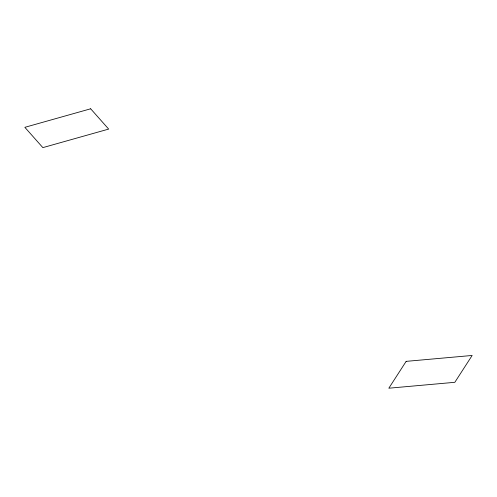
<?xml version="1.0" encoding="UTF-8"?>
<svg xmlns="http://www.w3.org/2000/svg" width="497" height="497" viewBox="0 0 497 497"><rect width="100%" height="100%" fill="white"/><g stroke="black" fill="none" stroke-linecap="round" stroke-linejoin="round"><path stroke-width="0.75" d="M406.148 361.362L388.828 388.207L454.83 382.305L472.15 355.461L406.148 361.362M90.671 108.793L24.85 127.325L42.854 147.621L108.675 129.09L90.671 108.793"/></g></svg>
